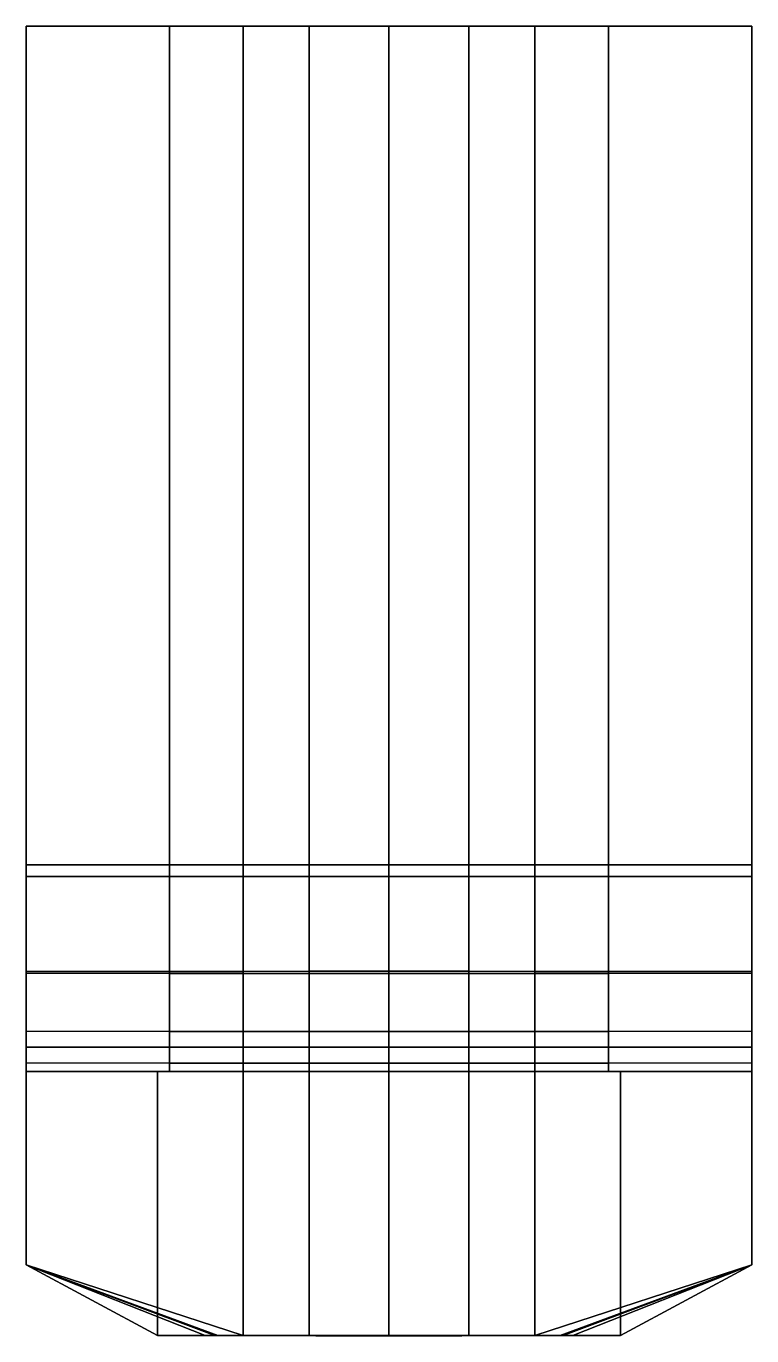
# Model space of a CAD drawing. Extents: x -6.5 to 7.4, y -25 to 0.
import ezdxf

# ---------------------------------------------------------------- set-up
doc = ezdxf.new("R2010")
doc.units = 0
for name, color, linetype in [('CRISTAL', 200, 'CONTINUOUS'), ('CRISTAL2', 55, 'CONTINUOUS'), ('CRISTAL3', 22, 'CONTINUOUS'), ('METAL', 145, 'CONTINUOUS')]:
    doc.layers.add(name, color=color, linetype=linetype)

msp = doc.modelspace()

# ---------------------------------------------------------------- meshes
at = {"layer": 'CRISTAL'}
mesh = msp.add_polyface(dxfattribs=at)
corners = [(0.438, -25.043, 4.255), (1.301, -25.043, 4.536), (-0.424, -25.043, 4.536), (1.834, -25.043, 5.27), (-0.958, -25.043, 5.27), (1.834, -25.043, 6.177), (-0.958, -25.043, 6.177), (1.301, -25.043, 6.911), (-0.424, -25.043, 6.911), (0.438, -25.043, 7.191)]
mesh.append_faces([[corners[k] for k in face] for face in [(9, 8, 2, 0), (3, 5, 7, 1), (1, 7, 9, 0), (6, 4, 2, 8)]])
at = {"layer": 'CRISTAL2'}
mesh = msp.add_polyface(dxfattribs=at)
corners = [(0.438, -25.043, -0.67), (1.301, -25.043, -0.389), (-0.424, -25.043, -0.389), (1.834, -25.043, 0.344), (-0.958, -25.043, 0.344), (1.834, -25.043, 1.252), (-0.958, -25.043, 1.252), (1.301, -25.043, 1.985), (-0.424, -25.043, 1.985), (0.438, -25.043, 2.266)]
mesh.append_faces([[corners[k] for k in face] for face in [(9, 8, 2, 0), (3, 5, 7, 1), (1, 7, 9, 0), (6, 4, 2, 8)]])
at = {"layer": 'CRISTAL3'}
mesh = msp.add_polyface(dxfattribs=at)
corners = [(0.438, -25.043, -5.595), (1.301, -25.043, -5.315), (-0.424, -25.043, -5.315), (1.834, -25.043, -4.581), (-0.958, -25.043, -4.581), (1.834, -25.043, -3.674), (-0.958, -25.043, -3.674), (1.301, -25.043, -2.94), (-0.424, -25.043, -2.94), (0.438, -25.043, -2.66)]
mesh.append_faces([[corners[k] for k in face] for face in [(9, 8, 2, 0), (3, 5, 7, 1), (1, 7, 9, 0), (6, 4, 2, 8)]])
at = {"layer": 'METAL'}
mesh = msp.add_polyface(dxfattribs=at)
corners = [(7.381, -23.684, -17.5), (7.381, -23.684, -17.5), (7.381, -23.684, -17.5), (7.381, -19.986, -17.5), (7.381, -19.986, -17.5), (7.381, -19.986, -17.5), (4.869, -25.034, -17.5), (4.869, -25.034, -17.5), (4.869, -19.991, -17.5), (4.869, -19.991, -17.5), (1.969, -25.034, -17.5), (1.969, -25.034, -17.5), (1.969, -19.991, -17.5), (1.969, -19.991, -17.5), (0.44, -25.034, -17.5), (0.44, -25.034, -17.5), (0.44, -19.991, -17.5), (0.44, -19.991, -17.5), (-1.088, -25.034, -17.5), (-1.088, -25.034, -17.5), (-1.088, -19.991, -17.5), (-1.088, -19.991, -17.5), (-3.989, -25.034, -17.5), (-3.989, -25.034, -17.5), (-3.989, -19.991, -17.5), (-3.989, -19.991, -17.5), (-6.5, -23.684, -17.5), (-6.5, -23.684, -17.5), (-6.5, -23.684, -17.5), (-6.5, -19.986, -17.5), (-6.5, -19.986, -17.5), (-6.5, -19.986, -17.5), (7.381, -23.684, 4.26), (7.381, -23.684, 4.26), (3.958, -25.034, 4.26), (-3.078, -25.034, 4.26), (-6.5, -23.684, 4.26), (-6.5, -23.684, 4.26), (1.969, -25.034, 4.26), (0.44, -25.034, 4.26), (-1.088, -25.034, 4.26), (7.381, -19.986, 4.477), (7.381, -19.986, 4.477), (-6.5, -19.986, 4.477), (-6.5, -19.986, 4.477), (0.44, -19.991, 4.653), (4.64, -19.991, 4.653), (1.969, -19.991, 4.653), (-1.088, -19.991, 4.653), (-3.76, -19.991, 4.653), (7.381, -19.825, 6.086), (7.381, -19.825, 6.086), (-6.5, -19.825, 6.086), (-6.5, -19.825, 6.086), (4.64, -19.829, 6.261), (1.969, -19.829, 6.261), (0.44, -19.829, 6.261), (-1.088, -19.829, 6.261), (-3.76, -19.829, 6.261), (7.381, -19.522, 6.833), (7.381, -19.522, 6.833), (-6.5, -19.522, 6.833), (-6.5, -19.522, 6.833), (4.64, -19.526, 6.835), (1.969, -19.526, 6.835), (0.44, -19.526, 6.835), (-1.088, -19.526, 6.835), (-3.76, -19.526, 6.835), (7.381, -23.684, 7.13), (7.381, -23.684, 7.13), (3.771, -25.034, 7.13), (1.969, -25.034, 7.13), (0.44, -25.034, 7.13), (-1.088, -25.034, 7.13), (-2.89, -25.034, 7.13), (-6.5, -23.684, 7.13), (-6.5, -23.684, 7.13), (7.381, -19.22, 7.297), (7.381, -19.22, 7.297), (4.64, -19.224, 7.297), (1.969, -19.224, 7.297), (0.44, -19.224, 7.297), (-1.088, -19.224, 7.297), (-3.76, -19.224, 7.297), (-6.5, -19.22, 7.297), (-6.5, -19.22, 7.297), (7.381, -18.109, 8.435), (7.381, -18.109, 8.435), (4.64, -18.113, 8.435), (1.969, -18.113, 8.435), (0.44, -18.113, 8.435), (-1.088, -18.113, 8.435), (-3.76, -18.113, 8.435), (-6.5, -18.109, 8.435), (-6.5, -18.109, 8.435), (7.381, -16.035, 9.157), (7.381, -16.035, 9.157), (4.64, -16.039, 9.157), (1.969, -16.039, 9.157), (0.44, -16.039, 9.157), (-1.088, -16.039, 9.157), (-3.76, -16.039, 9.157), (-6.5, -16.035, 9.157), (-6.5, -16.035, 9.157), (7.381, -23.684, 9.706), (7.381, -23.684, 9.706), (3.714, -25.034, 9.706), (1.969, -25.034, 9.706), (0.44, -25.034, 9.706), (-1.088, -25.034, 9.706), (-2.834, -25.034, 9.706), (-6.5, -23.684, 9.706), (-6.5, -23.684, 9.706), (7.381, 0, 9.713), (7.381, 0, 9.713), (7.381, 0, 9.713), (4.64, 0, 9.713), (4.64, 0, 9.713), (1.969, 0, 9.713), (1.969, 0, 9.713), (0.44, 0, 9.713), (0.44, 0, 9.713), (-1.088, 0, 9.713), (-1.088, 0, 9.713), (-3.76, 0, 9.713), (-3.76, 0, 9.713), (-6.5, 0, 9.713), (-6.5, 0, 9.713), (-6.5, 0, 9.713), (7.381, -23.684, 16.745), (7.381, -23.684, 16.745), (7.381, -23.684, 16.745), (3.231, -25.034, 16.745), (3.231, -25.034, 16.745), (1.969, -25.034, 16.745), (1.969, -25.034, 16.745), (0.44, -25.034, 16.745), (0.44, -25.034, 16.745), (-1.088, -25.034, 16.745), (-1.088, -25.034, 16.745), (-2.35, -25.034, 16.745), (-2.35, -25.034, 16.745), (-6.5, -23.684, 16.745), (-6.5, -23.684, 16.745), (-6.5, -23.684, 16.745), (7.381, -18.078, 17.014), (7.381, -18.078, 17.014), (3.231, -18.074, 17.014), (1.969, -18.073, 17.014), (0.44, -18.072, 17.014), (-1.088, -18.073, 17.014), (-2.35, -18.074, 17.014), (-6.5, -18.078, 17.014), (-6.5, -18.078, 17.014), (7.381, -16.257, 17.078), (7.381, -16.257, 17.078), (3.231, -16.261, 17.078), (1.969, -16.261, 17.078), (0.44, -16.261, 17.078), (-1.088, -16.261, 17.078), (-2.35, -16.261, 17.078), (-6.5, -16.257, 17.078), (-6.5, -16.257, 17.078), (7.381, 0, 17.693), (7.381, 0, 17.693), (7.381, 0, 17.693), (3.231, 0, 17.693), (3.231, 0, 17.693), (1.969, 0, 17.693), (1.969, 0, 17.693), (0.44, 0, 17.693), (0.44, 0, 17.693), (-1.088, 0, 17.693), (-1.088, 0, 17.693), (-2.35, 0, 17.693), (-2.35, 0, 17.693), (-6.5, 0, 17.693), (-6.5, 0, 17.693), (-6.5, 0, 17.693)]
mesh.append_faces([[corners[k] for k in face] for face in [(13, 17, 45, 47), (171, 158, 157, 169), (14, 16, 12, 10), (168, 166, 117, 119), (107, 106, 132, 134), (118, 116, 97, 98), (115, 117, 166, 164), (130, 132, 106, 105), (0, 6, 8, 3), (167, 156, 155, 165), (135, 133, 147, 148), (95, 97, 116, 113), (147, 133, 131, 146), (7, 2, 33, 34), (1, 5, 42, 32), (9, 46, 41, 4), (9, 13, 47, 46), (79, 63, 64, 80), (79, 77, 59, 63), (88, 79, 80, 89), (97, 88, 89, 98), (88, 86, 77, 79), (97, 95, 86, 88), (163, 154, 96, 114), (104, 60, 78, 129), (129, 78, 87, 145), (167, 169, 157, 156), (6, 10, 12, 8), (7, 34, 38, 11), (107, 108, 72, 71), (71, 72, 39, 38), (105, 106, 70, 69), (69, 70, 34, 33), (60, 104, 68, 51), (51, 68, 32, 42), (63, 59, 50, 54), (54, 50, 41, 46), (64, 63, 54, 55), (55, 54, 46, 47), (106, 107, 71, 70), (70, 71, 38, 34), (87, 96, 154, 145), (155, 156, 147, 146), (156, 157, 148, 147), (157, 158, 149, 148), (168, 119, 121, 170), (107, 134, 136, 108), (118, 98, 99, 120), (135, 148, 149, 137), (80, 64, 65, 81), (89, 80, 81, 90), (98, 89, 90, 99), (15, 11, 38, 39), (64, 55, 56, 65), (55, 47, 45, 56), (45, 17, 21, 48), (171, 173, 159, 158), (14, 18, 20, 16), (172, 123, 125, 174), (109, 138, 140, 110), (122, 100, 101, 124), (127, 176, 174, 125), (143, 111, 110, 140), (26, 29, 24, 22), (175, 178, 162, 160), (139, 150, 151, 141), (102, 126, 124, 101), (151, 153, 144, 141), (37, 28, 23, 35), (44, 31, 27, 36), (43, 49, 25, 30), (48, 21, 25, 49), (83, 82, 66, 67), (83, 67, 61, 84), (92, 91, 82, 83), (101, 100, 91, 92), (92, 83, 84, 93), (101, 92, 93, 102), (177, 128, 103, 161), (112, 142, 85, 62), (142, 152, 94, 85), (175, 160, 159, 173), (22, 24, 20, 18), (40, 35, 23, 19), (109, 73, 72, 108), (73, 40, 39, 72), (111, 76, 74, 110), (76, 37, 35, 74), (62, 53, 75, 112), (53, 44, 36, 75), (67, 58, 52, 61), (58, 49, 43, 52), (66, 57, 58, 67), (57, 48, 49, 58), (110, 74, 73, 109), (74, 35, 40, 73), (94, 152, 161, 103), (162, 153, 151, 160), (160, 151, 150, 159), (159, 150, 149, 158), (172, 170, 121, 123), (109, 108, 136, 138), (122, 120, 99, 100), (139, 137, 149, 150), (82, 81, 65, 66), (91, 90, 81, 82), (100, 99, 90, 91), (40, 19, 15, 39), (66, 65, 56, 57), (57, 56, 45, 48)]])

doc.saveas('drawing.dxf')
